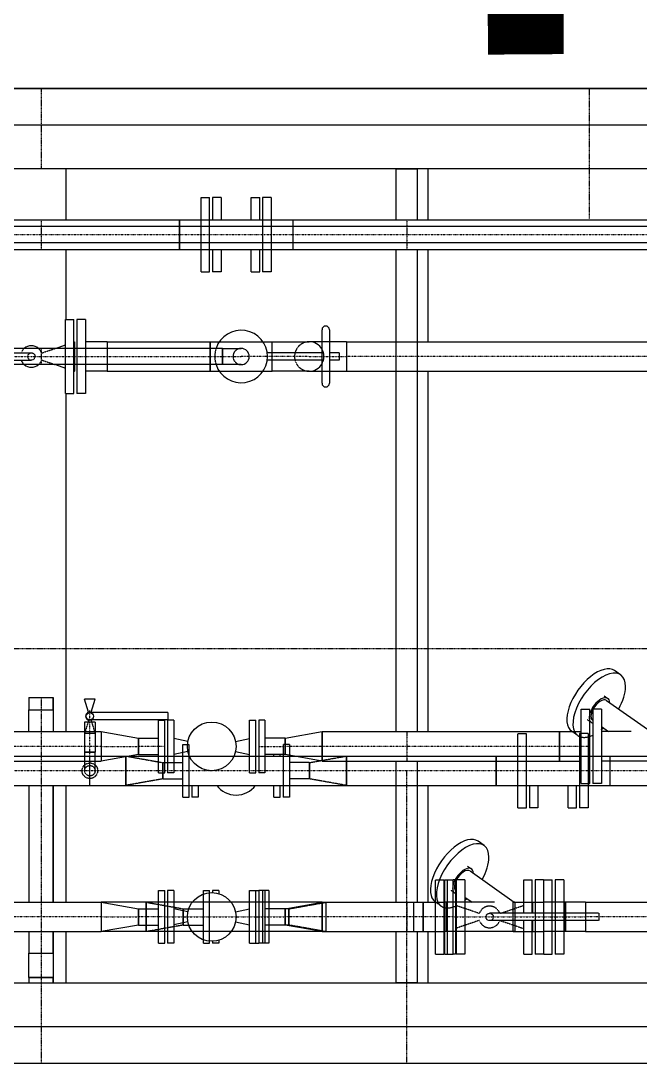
# Model space of a CAD drawing. Header units: millimetres. Extents: x -10011772 to -8149599, y 2847708 to 3434448.
# Drawn here: x -9496808 to -9494267, y 3207063 to 3211341 of the extents above; entities that cross this region are included whole.
import ezdxf

# ---------------------------------------------------------------- set-up
doc = ezdxf.new("R2010")
doc.units = ezdxf.units.MM
for name, pattern in [('DASHDOT2', [0.5, 0.25, -0.125, 0, -0.125]), ('DIVIDE2', [0.625, 0.25, -0.125, 0, -0.125, 0, -0.125]), ('HIDDEN2', [0.1875, 0.125, -0.0625])]:
    doc.linetypes.add(name, pattern=pattern)
doc.layers.add('总平面底图', color=9, linetype='Continuous')
doc.layers.add('电气-接地设计-接地线', color=3, linetype='接地线')
doc.styles.add('EESLTYPE', font='TXT.shx')
doc.linetypes.add('接地线', pattern='A,500,["/",EESLTYPE,S=200,R=0,X=0,Y=-100],-200,60,-200', length=960)

# ---------------------------------------------------------------- blocks, each defined once
blk = doc.blocks.new('总平面底图 爆炸危险区 LOCATION I')
at = {"layer": '总平面底图'}
blk.add_line((224314.9, 141807.7), (231014.9, 141807.7), dxfattribs=at)
at = {"layer": '总平面底图', "linetype": 'Continuous'}
for p, q in [((229114.9, 141807.7), (226219.2, 141807.7)), ((224394.6, 141732.8), (229035.2, 141732.8)), ((229114.9, 141642.6), (224776.5, 141642.6)), ((226416.4, 141537.9), (226416.4, 141642.6)), ((227093, 141537.9), (227093, 141642.6)), ((227093, 141642.6), (227136.7, 141642.6)), ((227136.7, 141537.9), (227136.7, 141642.6)), ((227158.6, 141537.9), (227158.6, 141642.6)), ((226692.9, 141537.9), (226692.9, 141583.9)), ((226692.9, 141583.9), (226710.4, 141583.9)), ((226710.4, 141537.9), (226710.4, 141583.9)), ((226716.4, 141583.9), (226716.4, 141537.9)), ((226733.9, 141583.9), (226716.4, 141583.9)), ((226733.9, 141583.9), (226733.9, 141537.9)), ((226795.8, 141537.9), (226795.8, 141583.9)), ((226795.8, 141583.9), (226813.4, 141583.9)), ((226813.4, 141537.9), (226813.4, 141583.9)), ((226819.3, 141583.9), (226819.3, 141537.9)), ((226836.9, 141583.9), (226819.3, 141583.9)), ((226836.9, 141583.9), (226836.9, 141537.9)), ((224376.9, 141537.9), (228251.4, 141537.9)), ((224376.9, 141477.5), (228251.4, 141477.5)), ((226416.4, 141333.9), (226416.4, 141477.5)), ((226692.9, 141431.5), (226692.9, 141477.5)), ((226710.4, 141431.5), (226710.4, 141477.5)), ((226716.4, 141477.5), (226716.4, 141431.5)), ((226733.9, 141477.5), (226733.9, 141431.5)), ((226795.8, 141431.5), (226795.8, 141477.5)), ((226813.4, 141431.5), (226813.4, 141477.5)), ((226819.3, 141477.5), (226819.3, 141431.5)), ((226836.9, 141477.5), (226836.9, 141431.5)), ((227093, 140487.9), (227093, 141477.5)), ((227136.7, 140487.9), (227136.7, 141477.5)), ((227158.6, 141287.9), (227158.6, 141477.5)), ((226692.9, 141431.5), (226710.4, 141431.5)), ((226733.9, 141431.5), (226716.4, 141431.5)), ((226795.8, 141431.5), (226813.4, 141431.5)), ((226836.9, 141431.5), (226819.3, 141431.5)), ((226414.7, 141274.4), (226414.7, 141333.9)), ((226414.7, 141333.9), (226432.3, 141333.9)), ((226432.3, 141274.4), (226432.3, 141333.9)), ((226438.2, 141333.9), (226438.2, 141274.4)), ((226455.8, 141333.9), (226438.2, 141333.9)), ((226455.8, 141333.9), (226455.8, 141274.4)), ((226941.1, 141202.7), (226941.1, 141312.7)), ((226956.1, 141312.7), (226956.1, 141202.7)), ((226432.3, 141287.3), (226433.8, 141287.9)), ((226433.8, 141274.4), (226433.8, 141287.9)), ((226500.2, 141287.9), (226455.8, 141287.9)), ((226500.2, 141287.9), (226500.2, 141274.4)), ((226500.2, 141287.9), (226711.7, 141287.9)), ((226500.2, 141287.9), (226500.2, 141274.4)), ((226711.7, 141274.4), (226711.7, 141287.9)), ((226711.7, 141287.9), (226730.4, 141287.9)), ((226711.7, 141287.9), (226711.7, 141274.4)), ((226819.9, 141287.9), (226838.7, 141287.9)), ((226838.7, 141265.2), (226838.7, 141287.9)), ((226838.7, 141265.2), (226838.7, 141287.9)), ((226838.7, 141287.9), (226914.9, 141287.9)), ((226941.1, 141287.9), (226914.9, 141287.9)), ((226991.1, 141287.9), (226956.1, 141287.9)), ((226991.1, 141287.9), (226991.1, 141257.7)), ((226991.1, 141287.9), (226991.1, 141227.5)), ((226991.1, 141287.9), (227093, 141287.9)), ((227136.7, 141287.9), (227863.3, 141287.9)), ((226737.1, 141274.4), (224603, 141274.4)), ((226394.1, 141274.4), (226414.7, 141281.4)), ((226737.1, 141274.4), (226737.1, 141241)), ((226737.1, 141274.4), (226775.2, 141274.4)), ((226737.1, 141241), (226737.1, 141274.4)), ((226941.1, 141265.2), (226828.6, 141265.2)), ((226976.2, 141265.2), (226956.1, 141265.2)), ((226976.2, 141265.2), (226976.2, 141250.2)), ((226941.1, 141250.2), (226828.6, 141250.2)), ((226838.7, 141227.5), (226838.7, 141250.2)), ((226838.7, 141227.5), (226838.7, 141250.2)), ((226976.2, 141250.2), (226956.1, 141250.2)), ((226991.1, 141257.7), (226991.1, 141227.5)), ((226737.1, 141241), (224603, 141241)), ((226394.1, 141241), (226414.7, 141234)), ((226414.7, 141181.5), (226414.7, 141241)), ((226432.3, 141181.5), (226432.3, 141241)), ((226432.3, 141228.1), (226433.8, 141227.5)), ((226433.8, 141227.5), (226433.8, 141241)), ((226438.2, 141241), (226438.2, 141181.5)), ((226455.8, 141241), (226455.8, 141181.5)), ((226500.2, 141227.5), (226455.8, 141227.5)), ((226500.2, 141241), (226500.2, 141227.5)), ((226500.2, 141241), (226500.2, 141227.5)), ((226500.2, 141227.5), (226711.7, 141227.5)), ((226711.7, 141227.5), (226711.7, 141241)), ((226711.7, 141241), (226711.7, 141227.5)), ((226711.7, 141227.5), (226730.4, 141227.5)), ((226775.2, 141241), (226737.1, 141241)), ((226819.9, 141227.5), (226838.7, 141227.5)), ((226914.9, 141227.5), (226838.7, 141227.5)), ((226914.9, 141227.5), (226941.1, 141227.5)), ((226956.1, 141227.5), (226991.1, 141227.5)), ((226991.1, 141227.5), (227093, 141227.5)), ((227136.7, 141227.5), (227863.3, 141227.5)), ((227158.6, 140487.9), (227158.6, 141227.5)), ((226414.7, 141181.5), (226432.3, 141181.5)), ((226416.4, 140487.9), (226416.4, 141181.5)), ((226455.8, 141181.5), (226438.2, 141181.5)), ((227553.6, 140604.4), (227541.2, 140613.2)), ((227519.8, 140561.7), (227527.6, 140556.2)), ((226339.9, 140557.7), (226339.9, 140532.7)), ((226339.9, 140557.7), (226339.9, 140532.7)), ((226339.9, 140557.7), (226389.9, 140557.7)), ((226339.9, 140557.7), (226389.9, 140557.7)), ((226389.9, 140532.7), (226389.9, 140557.7)), ((226389.9, 140557.7), (226389.9, 140532.7)), ((226464.9, 140554.3), (226454.2, 140554.3)), ((226462.3, 140527.8), (226454.2, 140554.3)), ((226475.5, 140554.3), (226464.9, 140554.3)), ((226467.4, 140527.8), (226475.5, 140554.3)), ((227524.7, 140552.1), (227615.6, 140487.9)), ((226339.9, 140487.9), (226339.9, 140532.7)), ((226339.9, 140487.9), (226339.9, 140532.7)), ((226339.9, 140532.7), (226389.9, 140532.7)), ((226339.9, 140532.7), (226389.9, 140532.7)), ((226389.9, 140532.7), (226389.9, 140487.9)), ((226389.9, 140532.7), (226389.9, 140487.9)), ((226624.9, 140527), (226464.9, 140527)), ((226624.9, 140527), (226624.9, 140519.5)), ((226624.9, 140519.5), (226624.9, 140512)), ((227472.9, 140381.5), (227472.9, 140533.9)), ((227472.9, 140533.9), (227490.5, 140533.9)), ((227490.5, 140381.5), (227490.5, 140533.9)), ((227496.4, 140533.9), (227496.4, 140381.5)), ((227514, 140533.9), (227496.4, 140533.9)), ((227514, 140533.9), (227514, 140381.5)), ((226475.5, 140507.7), (226454.2, 140507.7)), ((226454.2, 140507.7), (226454.2, 140487.9)), ((226462.3, 140511.2), (226461.3, 140507.7)), ((226624.9, 140512), (226464.9, 140512)), ((226467.4, 140511.2), (226468.5, 140507.7)), ((226475.5, 140507.7), (226475.5, 140487.9)), ((226605.7, 140457.7), (226605.7, 140511.7)), ((226605.7, 140511.7), (226618.4, 140511.7)), ((226618.4, 140457.7), (226618.4, 140511.7)), ((226624.4, 140511.7), (226624.4, 140457.7)), ((226637.2, 140511.7), (226624.4, 140511.7)), ((226637.2, 140511.7), (226637.2, 140457.7)), ((226792.6, 140457.7), (226792.6, 140511.7)), ((226792.6, 140511.7), (226805.4, 140511.7)), ((226805.4, 140457.7), (226805.4, 140511.7)), ((226811.3, 140511.7), (226811.3, 140457.7)), ((226824.1, 140511.7), (226811.3, 140511.7)), ((226824.1, 140511.7), (226824.1, 140457.7)), ((227490.5, 140509), (227493, 140507.2)), ((227495.8, 140511.3), (227496.4, 140510.9)), ((227514, 140498.5), (227529, 140487.9)), ((226261.6, 140487.9), (226488.4, 140487.9)), ((226488.4, 140487.9), (226488.4, 140427.5)), ((226488.4, 140487.9), (226488.4, 140457.7)), ((226488.4, 140487.9), (226564.6, 140474.4)), ((226564.6, 140457.7), (226564.6, 140474.4)), ((226564.6, 140474.4), (226605.7, 140474.4)), ((226564.6, 140474.4), (226564.6, 140457.7)), ((226666, 140468), (226637.2, 140474.1)), ((226763.8, 140468), (226792.6, 140474.1)), ((226865.2, 140474.4), (226824.1, 140474.4)), ((226865.2, 140474.4), (226941.4, 140487.9)), ((226865.2, 140457.7), (226865.2, 140474.4)), ((226865.2, 140474.4), (226865.2, 140457.7)), ((226941.4, 140487.9), (226941.4, 140427.5)), ((226941.4, 140487.9), (227428.5, 140487.9)), ((226941.4, 140457.7), (226941.4, 140487.9)), ((227428.5, 140487.9), (227428.5, 140427.5)), ((227428.5, 140427.5), (227428.5, 140487.9)), ((227428.5, 140487.9), (227472.9, 140487.9)), ((227454.4, 140487.9), (227453.2, 140488.7)), ((227575.2, 140487.9), (227514, 140487.9)), ((226488.4, 140457.7), (226488.4, 140427.5)), ((226564.6, 140441), (226564.6, 140457.7)), ((226564.6, 140457.7), (226564.6, 140441)), ((226605.7, 140403.7), (226605.7, 140457.7)), ((226618.4, 140403.7), (226618.4, 140457.7)), ((226624.4, 140457.7), (226624.4, 140403.7)), ((226637.2, 140457.7), (226637.2, 140403.7)), ((226792.6, 140403.7), (226792.6, 140457.7)), ((226805.4, 140403.7), (226805.4, 140457.7)), ((226811.3, 140457.7), (226811.3, 140403.7)), ((226824.1, 140457.7), (226824.1, 140403.7)), ((226865.2, 140441), (226865.2, 140457.7)), ((226865.2, 140457.7), (226865.2, 140441)), ((226941.4, 140427.5), (226941.4, 140457.7)), ((226564.6, 140441), (226488.4, 140427.5)), ((226546.8, 140437.9), (226605.7, 140437.9)), ((226564.6, 140441), (226605.7, 140441)), ((226618.4, 140437.9), (226624.4, 140437.9)), ((226666, 140447.4), (226637.2, 140441.3)), ((226637.2, 140437.9), (226669, 140437.9)), ((226655.7, 140437.9), (226655.7, 140445.2)), ((226668.4, 140437.9), (226668.4, 140439.2)), ((226760.8, 140437.9), (226792.6, 140437.9)), ((226763.8, 140447.4), (226792.6, 140441.3)), ((226805.4, 140437.9), (226811.3, 140437.9)), ((226865.2, 140441), (226824.1, 140441)), ((226824.1, 140437.9), (226882.9, 140437.9)), ((226842.6, 140437.9), (226842.6, 140441)), ((226855.4, 140437.9), (226855.4, 140441)), ((226861.3, 140441), (226861.3, 140437.9)), ((226941.4, 140427.5), (226865.2, 140441)), ((226874.1, 140439.4), (226874.1, 140437.9)), ((227490.5, 140437.9), (227496.4, 140437.9)), ((226261.6, 140427.5), (226488.4, 140427.5)), ((226941.4, 140427.5), (227428.5, 140427.5)), ((227093, 140137.9), (227093, 140427.5)), ((227136.7, 140137.9), (227136.7, 140427.5)), ((227428.5, 140427.5), (227472.9, 140427.5)), ((227616.4, 140427.5), (227514, 140427.5)), ((226605.7, 140403.7), (226618.4, 140403.7)), ((226637.2, 140403.7), (226624.4, 140403.7)), ((226792.6, 140403.7), (226805.4, 140403.7)), ((226824.1, 140403.7), (226811.3, 140403.7)), ((226176.4, 140377.5), (227093, 140377.5)), ((226339.9, 140377.5), (226339.9, 140137.9)), ((226339.9, 140377.5), (226339.9, 140137.9)), ((226389.9, 140137.9), (226389.9, 140377.5)), ((226389.9, 140377.5), (226389.9, 140137.9)), ((226416.4, 140137.9), (226416.4, 140377.5)), ((226655.7, 140353.7), (226655.7, 140377.5)), ((226668.4, 140353.7), (226668.4, 140377.5)), ((226674.4, 140377.5), (226674.4, 140353.7)), ((226687.2, 140377.5), (226687.2, 140353.7)), ((226842.6, 140353.7), (226842.6, 140377.5)), ((226855.4, 140353.7), (226855.4, 140377.5)), ((226861.3, 140377.5), (226861.3, 140353.7)), ((226874.1, 140377.5), (226874.1, 140353.7)), ((227136.7, 140377.5), (227863.3, 140377.5)), ((227158.6, 140137.9), (227158.6, 140377.5)), ((227342.9, 140331.5), (227342.9, 140377.5)), ((227360.4, 140331.5), (227360.4, 140377.5)), ((227366.4, 140377.5), (227366.4, 140331.5)), ((227383.9, 140377.5), (227383.9, 140331.5)), ((227445.8, 140331.5), (227445.8, 140377.5)), ((227463.4, 140331.5), (227463.4, 140377.5)), ((227469.3, 140377.5), (227469.3, 140331.5)), ((227472.9, 140381.5), (227490.5, 140381.5)), ((227486.9, 140377.5), (227486.9, 140331.5)), ((227514, 140381.5), (227496.4, 140381.5)), ((226655.7, 140353.7), (226668.4, 140353.7)), ((226687.2, 140353.7), (226674.4, 140353.7)), ((226842.6, 140353.7), (226855.4, 140353.7)), ((226874.1, 140353.7), (226861.3, 140353.7)), ((227342.9, 140331.5), (227360.4, 140331.5)), ((227383.9, 140331.5), (227366.4, 140331.5)), ((227445.8, 140331.5), (227463.4, 140331.5)), ((227486.9, 140331.5), (227469.3, 140331.5)), ((227273.5, 140254.4), (227261.2, 140263.2)), ((227239.8, 140211.7), (227247.5, 140206.2)), ((227244.7, 140202.1), (227335.5, 140137.9)), ((227192.9, 140031.5), (227192.9, 140183.9)), ((227192.9, 140183.9), (227210.4, 140183.9)), ((227210.4, 140031.5), (227210.4, 140183.9)), ((227216.4, 140183.9), (227216.4, 140031.5)), ((227233.9, 140183.9), (227216.4, 140183.9)), ((227233.9, 140183.9), (227233.9, 140031.5)), ((227354.7, 140137.9), (227354.7, 140183.9)), ((227354.7, 140183.9), (227372.2, 140183.9)), ((227372.2, 140137.9), (227372.2, 140183.9)), ((227378.2, 140183.9), (227378.2, 140137.9)), ((227395.7, 140183.9), (227378.2, 140183.9)), ((227395.7, 140183.9), (227395.7, 140137.9)), ((227395.8, 140031.5), (227395.8, 140183.9)), ((227395.8, 140183.9), (227413.4, 140183.9)), ((227413.4, 140031.5), (227413.4, 140183.9)), ((227419.3, 140183.9), (227419.3, 140161.6)), ((227436.9, 140183.9), (227419.3, 140183.9)), ((227436.9, 140183.9), (227436.9, 140161.6)), ((226605.7, 140107.7), (226605.7, 140161.7)), ((226605.7, 140161.7), (226618.4, 140161.7)), ((226618.4, 140107.7), (226618.4, 140161.7)), ((226624.4, 140161.7), (226624.4, 140107.7)), ((226637.2, 140161.7), (226624.4, 140161.7)), ((226637.2, 140161.7), (226637.2, 140107.7)), ((226697.7, 140154.6), (226697.7, 140161.7)), ((226697.7, 140161.7), (226710.4, 140161.7)), ((226710.4, 140157.5), (226710.4, 140161.7)), ((226716.4, 140161.7), (226716.4, 140157.7)), ((226729.2, 140161.7), (226716.4, 140161.7)), ((226729.2, 140161.7), (226729.2, 140155.6)), ((226792.6, 140107.7), (226792.6, 140161.7)), ((226792.6, 140161.7), (226805.4, 140161.7)), ((226805.4, 140107.7), (226805.4, 140161.7)), ((226805.4, 140161.7), (226811.3, 140161.7)), ((226811.3, 140161.7), (226811.3, 140107.7)), ((226824.1, 140161.7), (226811.3, 140161.7)), ((226824.1, 140161.7), (226824.1, 140107.7)), ((226832.1, 140161.7), (226824.1, 140161.7)), ((226832.1, 140161.7), (226832.1, 140137.9)), ((227210.4, 140159), (227212.9, 140157.2)), ((227215.8, 140161.3), (227216.4, 140160.9)), ((227419.3, 140161.6), (227419.3, 140031.5)), ((227436.9, 140161.6), (227436.9, 140031.5)), ((226261.6, 140137.9), (226488.4, 140137.9)), ((226488.4, 140137.9), (226488.4, 140107.7)), ((226488.4, 140137.9), (226564.6, 140124.4)), ((226488.4, 140137.9), (226488.4, 140077.5)), ((226605.7, 140137.9), (226488.4, 140137.9)), ((226624.4, 140137.9), (226618.4, 140137.9)), ((226675, 140137.9), (226637.2, 140137.9)), ((226792.6, 140137.9), (226754.8, 140137.9)), ((226811.3, 140137.9), (226805.4, 140137.9)), ((226941.4, 140137.9), (226824.1, 140137.9)), ((226865.2, 140124.4), (226941.4, 140137.9)), ((226941.4, 140137.9), (226941.4, 140107.7)), ((226941.4, 140137.9), (227148.5, 140137.9)), ((226941.4, 140107.7), (226941.4, 140137.9)), ((227148.5, 140077.5), (227148.5, 140137.9)), ((227148.5, 140137.9), (227192.9, 140137.9)), ((227148.5, 140137.9), (227148.5, 140107.7)), ((227174.4, 140137.9), (227173.2, 140138.7)), ((227174, 140137.9), (227174, 140138.2)), ((227233.9, 140148.5), (227248.9, 140137.9)), ((227295.1, 140137.9), (227233.9, 140137.9)), ((227336.4, 140137.9), (227332, 140137.9)), ((227333.4, 140077.5), (227333.4, 140137.9)), ((227333.4, 140137.9), (227395.8, 140137.9)), ((227336.4, 140137.9), (227336.4, 140077.5)), ((227419.3, 140137.9), (227413.4, 140137.9)), ((227481.3, 140137.9), (227436.9, 140137.9)), ((227481.3, 140137.9), (227481.3, 140077.5)), ((227481.3, 140137.9), (228009.6, 140137.9)), ((227481.3, 140137.9), (227481.3, 140129)), ((226564.6, 140124.4), (226564.6, 140107.7)), ((226564.6, 140107.7), (226564.6, 140124.4)), ((226564.6, 140124.4), (226605.7, 140124.4)), ((226666, 140118), (226637.2, 140124.1)), ((226763.8, 140118), (226792.6, 140124.1)), ((226865.2, 140124.4), (226824.1, 140124.4)), ((226865.2, 140124.4), (226865.2, 140107.7)), ((226865.2, 140107.7), (226865.2, 140124.4)), ((227481.3, 140129), (227481.3, 140077.5)), ((226488.4, 140107.7), (226488.4, 140077.5)), ((226564.6, 140091), (226488.4, 140077.5)), ((226564.6, 140107.7), (226564.6, 140091)), ((226564.6, 140091), (226564.6, 140107.7)), ((226564.6, 140091), (226605.7, 140091)), ((226605.7, 140053.7), (226605.7, 140107.7)), ((226618.4, 140053.7), (226618.4, 140107.7)), ((226624.4, 140107.7), (226624.4, 140053.7)), ((226637.2, 140107.7), (226637.2, 140053.7)), ((226666, 140097.4), (226637.2, 140091.3)), ((226763.8, 140097.4), (226792.6, 140091.3)), ((226792.6, 140053.7), (226792.6, 140107.7)), ((226805.4, 140053.7), (226805.4, 140107.7)), ((226811.3, 140107.7), (226811.3, 140053.7)), ((226824.1, 140107.7), (226824.1, 140053.7)), ((226865.2, 140091), (226824.1, 140091)), ((226865.2, 140107.7), (226865.2, 140091)), ((226865.2, 140091), (226865.2, 140107.7)), ((226941.4, 140077.5), (226865.2, 140091)), ((226941.4, 140107.7), (226941.4, 140077.5)), ((226941.4, 140077.5), (226941.4, 140107.7)), ((227148.5, 140107.7), (227148.5, 140077.5)), ((226261.6, 140077.5), (226488.4, 140077.5)), ((226339.9, 140077.5), (226339.9, 140033.5)), ((226339.9, 140077.5), (226339.9, 140033.5)), ((226389.9, 140033.5), (226389.9, 140077.5)), ((226389.9, 140077.5), (226389.9, 140033.5)), ((226416.4, 139972.8), (226416.4, 140077.5)), ((226605.7, 140077.5), (226488.4, 140077.5)), ((226624.4, 140077.5), (226618.4, 140077.5)), ((226675, 140077.5), (226637.2, 140077.5)), ((226792.6, 140077.5), (226754.8, 140077.5)), ((226811.3, 140077.5), (226805.4, 140077.5)), ((226941.4, 140077.5), (226824.1, 140077.5)), ((226832.1, 140077.5), (226832.1, 140053.7)), ((226941.4, 140077.5), (227148.5, 140077.5)), ((227093, 139972.8), (227093, 140077.5)), ((227136.7, 139972.8), (227136.7, 140077.5)), ((227148.5, 140077.5), (227192.9, 140077.5)), ((227158.6, 139972.8), (227158.6, 140077.5)), ((227174, 140031.5), (227174, 140077.5)), ((227191.5, 140031.5), (227191.5, 140077.5)), ((227216.4, 140077.5), (227210.4, 140077.5)), ((227215, 140077.5), (227215, 140031.5)), ((227336.4, 140077.5), (227233.9, 140077.5)), ((227333.4, 140077.5), (227395.8, 140077.5)), ((227354.7, 140031.5), (227354.7, 140077.5)), ((227372.2, 140031.5), (227372.2, 140077.5)), ((227378.2, 140077.5), (227378.2, 140031.5)), ((227395.7, 140077.5), (227395.7, 140031.5)), ((227419.3, 140077.5), (227413.4, 140077.5)), ((227481.3, 140077.5), (227436.9, 140077.5)), ((227481.3, 140077.5), (228009.6, 140077.5)), ((226605.7, 140053.7), (226618.4, 140053.7)), ((226637.2, 140053.7), (226624.4, 140053.7)), ((226697.7, 140053.7), (226697.7, 140060.8)), ((226697.7, 140053.7), (226710.4, 140053.7)), ((226710.4, 140053.7), (226710.4, 140057.9)), ((226716.4, 140057.7), (226716.4, 140053.7)), ((226729.2, 140053.7), (226716.4, 140053.7)), ((226729.2, 140059.8), (226729.2, 140053.7)), ((226792.6, 140053.7), (226805.4, 140053.7)), ((226805.4, 140053.7), (226811.3, 140053.7)), ((226824.1, 140053.7), (226811.3, 140053.7)), ((226832.1, 140053.7), (226824.1, 140053.7)), ((226339.9, 140033.5), (226389.9, 140033.5)), ((226339.9, 140033.5), (226389.9, 140033.5)), ((226339.9, 139983.5), (226339.9, 140033.5)), ((226339.9, 139983.5), (226339.9, 140033.5)), ((226389.9, 140033.5), (226389.9, 139983.5)), ((226389.9, 140033.5), (226389.9, 139983.5)), ((227174, 140031.5), (227191.5, 140031.5)), ((227192.9, 140031.5), (227210.4, 140031.5)), ((227215, 140031.5), (227210.4, 140031.5)), ((227233.9, 140031.5), (227216.4, 140031.5)), ((227354.7, 140031.5), (227372.2, 140031.5)), ((227395.7, 140031.5), (227378.2, 140031.5)), ((227395.8, 140031.5), (227413.4, 140031.5)), ((227436.9, 140031.5), (227419.3, 140031.5)), ((226389.9, 139983.5), (226339.9, 139983.5)), ((226339.9, 139983.5), (226389.9, 139983.5)), ((226339.9, 139983.5), (226339.9, 139972.8)), ((226339.9, 139983.5), (226339.9, 139972.8)), ((226389.9, 139972.8), (226389.9, 139983.5)), ((226389.9, 139983.5), (226389.9, 139972.8)), ((226149.9, 139972.8), (227889.9, 139972.8)), ((227136.7, 139972.8), (227093, 139972.8)), ((229035.2, 139882.3), (225474, 139882.3)), ((226300, 139807.7), (229114.9, 139807.7))]:
    blk.add_line(p, q, dxfattribs=at)
at = {"layer": '总平面底图', "linetype": 'DASHDOT2'}
for p, q in [((226364.9, 141807.7), (226364.9, 141642.6)), ((227489.9, 141642.6), (227489.9, 141807.7)), ((227489.9, 141541), (227489.9, 141642.6)), ((226364.9, 141537.9), (226364.9, 141477.5)), ((227114.9, 141537.9), (227114.9, 141477.5)), ((226364.9, 141274.4), (226364.9, 141241)), ((228282.4, 140657.7), (226304.9, 140657.7)), ((226364.9, 140557.7), (226364.9, 139807.7)), ((227114.9, 140487.9), (227114.9, 140427.5)), ((227114.3, 140408.7), (227114.3, 139807.7)), ((227114.9, 140137.9), (227114.9, 140077.5))]:
    blk.add_line(p, q, dxfattribs=at)
at = {"layer": '总平面底图', "linetype": 'HIDDEN2'}
for p, q in [((228364.1, 141524.4), (224953, 141524.4)), ((226648.5, 141537.9), (226648.5, 141477.5)), ((226648.5, 141507.7), (226648.5, 141537.9)), ((226692.9, 141507.7), (226692.9, 141537.9)), ((226710.4, 141507.7), (226710.4, 141537.9)), ((226819.3, 141537.9), (226819.3, 141507.7)), ((226836.9, 141537.9), (226836.9, 141507.7)), ((226881.3, 141537.9), (226881.3, 141507.7)), ((226881.3, 141537.9), (226881.3, 141477.5)), ((226648.5, 141477.5), (226648.5, 141507.7)), ((226692.9, 141477.5), (226692.9, 141507.7)), ((226710.4, 141477.5), (226710.4, 141507.7)), ((226819.3, 141507.7), (226819.3, 141477.5)), ((226836.9, 141507.7), (226836.9, 141477.5)), ((226881.3, 141507.7), (226881.3, 141477.5)), ((228364.1, 141491), (224953, 141491)), ((226730.4, 141287.9), (226819.9, 141287.9)), ((226956.1, 141287.9), (226941.1, 141287.9)), ((227093, 141287.9), (227136.7, 141287.9)), ((226121, 141265.2), (226344.9, 141265.2)), ((226365.9, 141264.8), (226394.1, 141274.4)), ((226414.7, 141257.7), (226414.7, 141274.4)), ((226432.3, 141257.7), (226432.3, 141274.4)), ((226433.8, 141241), (226433.8, 141274.4)), ((226438.2, 141274.4), (226438.2, 141257.7)), ((226455.8, 141274.4), (226455.8, 141257.7)), ((226500.2, 141274.4), (226500.2, 141241)), ((226500.2, 141274.4), (226500.2, 141257.7)), ((226711.7, 141257.7), (226711.7, 141274.4)), ((226711.7, 141274.4), (226711.7, 141241)), ((226838.7, 141257.7), (226838.7, 141265.2)), ((226838.7, 141250.2), (226838.7, 141265.2)), ((226121, 141250.2), (226344.9, 141250.2)), ((226365.9, 141250.6), (226394.1, 141241)), ((226414.7, 141241), (226414.7, 141257.7)), ((226432.3, 141241), (226432.3, 141257.7)), ((226438.2, 141257.7), (226438.2, 141241)), ((226455.8, 141257.7), (226455.8, 141241)), ((226500.2, 141257.7), (226500.2, 141241)), ((226711.7, 141241), (226711.7, 141257.7)), ((226838.7, 141250.2), (226838.7, 141257.7)), ((226730.4, 141227.5), (226819.9, 141227.5)), ((226941.1, 141227.5), (226956.1, 141227.5)), ((227093, 141227.5), (227136.7, 141227.5)), ((226461.3, 140507.7), (226454.2, 140484.7)), ((226468.5, 140507.7), (226475.5, 140484.7)), ((227485.2, 140512.7), (227490.5, 140509)), ((226454.2, 140487.9), (226454.2, 140445.8)), ((226454.2, 140484.7), (226475.5, 140484.7)), ((226475.5, 140487.9), (226475.5, 140445.8)), ((227342.9, 140407.7), (227342.9, 140483.9)), ((227342.9, 140483.9), (227360.4, 140483.9)), ((227360.4, 140407.7), (227360.4, 140483.9)), ((227465.6, 140480), (227454.4, 140487.9)), ((227469.3, 140483.9), (227469.3, 140407.7)), ((227486.9, 140483.9), (227469.3, 140483.9)), ((227486.9, 140483.9), (227486.9, 140407.7)), ((226655.7, 140445.2), (226655.7, 140461.7)), ((226655.7, 140461.7), (226668.4, 140461.7)), ((226668.4, 140439.2), (226668.4, 140461.7)), ((226861.3, 140461.7), (226861.3, 140441)), ((226874.1, 140461.7), (226861.3, 140461.7)), ((226874.1, 140461.7), (226874.1, 140439.4)), ((225848.2, 140437.9), (226546.8, 140437.9)), ((226454.2, 140445.8), (226464.9, 140445.8)), ((226454.2, 140445.8), (226454.2, 140407.7)), ((226475.5, 140445.8), (226454.2, 140445.8)), ((226464.9, 140445.8), (226475.5, 140445.8)), ((226464.9, 140377.5), (226464.9, 140437.9)), ((226464.9, 140377.5), (226464.9, 140437.9)), ((226475.5, 140407.7), (226475.5, 140445.8)), ((226538.4, 140377.5), (226538.4, 140437.9)), ((226538.4, 140437.9), (226538.4, 140407.7)), ((226538.4, 140437.9), (226614.6, 140424.4)), ((226605.7, 140437.9), (226618.4, 140437.9)), ((226624.4, 140437.9), (226637.2, 140437.9)), ((226655.7, 140407.7), (226655.7, 140437.9)), ((226668.4, 140407.7), (226668.4, 140437.9)), ((226669, 140437.9), (226760.8, 140437.9)), ((226792.6, 140437.9), (226805.4, 140437.9)), ((226811.3, 140437.9), (226824.1, 140437.9)), ((226861.3, 140437.9), (226861.3, 140407.7)), ((226874.1, 140437.9), (226874.1, 140407.7)), ((226882.9, 140437.9), (227490.5, 140437.9)), ((226915.2, 140424.4), (226991.4, 140437.9)), ((226991.4, 140437.9), (226991.4, 140377.5)), ((226991.4, 140407.7), (226991.4, 140437.9)), ((227298.5, 140437.9), (227298.5, 140377.5)), ((227298.5, 140407.7), (227298.5, 140437.9)), ((227496.4, 140437.9), (227693.4, 140437.9)), ((227531.3, 140437.9), (227531.3, 140377.5)), ((227531.3, 140437.9), (227531.3, 140407.7)), ((226614.6, 140424.4), (226614.6, 140407.7)), ((226614.6, 140407.7), (226614.6, 140424.4)), ((226614.6, 140424.4), (226655.7, 140424.4)), ((226915.2, 140424.4), (226874.1, 140424.4)), ((226915.2, 140424.4), (226915.2, 140407.7)), ((226915.2, 140407.7), (226915.2, 140424.4)), ((226538.4, 140407.7), (226538.4, 140377.5)), ((226614.6, 140391), (226538.4, 140377.5)), ((226614.6, 140407.7), (226614.6, 140391)), ((226614.6, 140391), (226614.6, 140407.7)), ((226614.6, 140391), (226655.7, 140391)), ((226655.7, 140377.5), (226655.7, 140407.7)), ((226668.4, 140377.5), (226668.4, 140407.7)), ((226861.3, 140407.7), (226861.3, 140377.5)), ((226874.1, 140407.7), (226874.1, 140377.5)), ((226915.2, 140391), (226874.1, 140391)), ((226915.2, 140407.7), (226915.2, 140391)), ((226915.2, 140391), (226915.2, 140407.7)), ((226991.4, 140377.5), (226915.2, 140391)), ((226991.4, 140377.5), (226991.4, 140407.7)), ((227298.5, 140377.5), (227298.5, 140407.7)), ((227342.9, 140377.5), (227342.9, 140407.7)), ((227360.4, 140377.5), (227360.4, 140407.7)), ((227469.3, 140407.7), (227469.3, 140377.5)), ((227486.9, 140407.7), (227486.9, 140377.5)), ((227531.3, 140407.7), (227531.3, 140377.5)), ((227093, 140377.5), (227136.7, 140377.5)), ((227174, 140138.2), (227174, 140183.9)), ((227174, 140183.9), (227191.5, 140183.9)), ((227191.5, 140107.7), (227191.5, 140183.9)), ((227197.5, 140183.9), (227197.5, 140107.7)), ((227215, 140183.9), (227210.4, 140183.9)), ((227215, 140183.9), (227215, 140107.7)), ((226697.7, 140107.7), (226697.7, 140154.6)), ((226710.4, 140107.7), (226710.4, 140157.5)), ((226819.3, 140161.7), (226819.3, 140107.7)), ((227205.2, 140162.7), (227210.4, 140159)), ((226580.4, 140137.9), (226580.4, 140107.7)), ((226580.4, 140137.9), (226656.6, 140124.4)), ((226580.4, 140077.5), (226580.4, 140137.9)), ((226618.4, 140137.9), (226605.7, 140137.9)), ((226637.2, 140137.9), (226624.4, 140137.9)), ((226754.8, 140137.9), (226675, 140137.9)), ((226805.4, 140137.9), (226792.6, 140137.9)), ((226824.1, 140137.9), (226811.3, 140137.9)), ((226832.1, 140137.9), (226832.1, 140107.7)), ((226873.2, 140124.4), (226949.4, 140137.9)), ((226949.4, 140077.5), (226949.4, 140137.9)), ((226949.4, 140107.7), (226949.4, 140137.9)), ((227129.5, 140107.7), (227129.5, 140137.9)), ((227129.5, 140077.5), (227129.5, 140137.9)), ((227174, 140107.7), (227174, 140137.9)), ((227185.6, 140130), (227174.4, 140137.9)), ((227233.9, 140137.9), (227192.9, 140137.9)), ((227195.9, 140137.9), (227195.9, 140077.5)), ((227197.5, 140137.3), (227195.9, 140137.9)), ((227263.8, 140114.8), (227215, 140131.4)), ((227306.9, 140115.2), (227354.7, 140131.4)), ((227354.7, 140115.2), (227354.7, 140137.9)), ((227372.2, 140115.2), (227372.2, 140137.9)), ((227372.2, 140137.3), (227373.7, 140137.9)), ((227373.7, 140115.2), (227373.7, 140137.9)), ((227378.2, 140137.9), (227378.2, 140107.7)), ((227395.7, 140137.9), (227395.7, 140107.7)), ((227413.4, 140137.9), (227395.8, 140137.9)), ((227436.9, 140137.9), (227419.3, 140137.9)), ((227440.2, 140107.7), (227440.2, 140137.9)), ((227440.2, 140137.9), (227440.2, 140107.7)), ((226656.6, 140107.7), (226656.6, 140124.4)), ((226656.6, 140124.4), (226697.7, 140124.4)), ((226656.6, 140124.4), (226656.6, 140107.7)), ((226873.2, 140124.4), (226865.2, 140124.4)), ((226873.2, 140124.4), (226873.2, 140107.7)), ((226873.2, 140107.7), (226873.2, 140124.4)), ((227508.7, 140115.2), (227284.8, 140115.2)), ((227508.7, 140115.2), (227508.7, 140107.7)), ((226580.4, 140107.7), (226580.4, 140077.5)), ((226656.6, 140091), (226580.4, 140077.5)), ((226656.6, 140091), (226656.6, 140107.7)), ((226656.6, 140107.7), (226656.6, 140091)), ((226656.6, 140091), (226697.7, 140091)), ((226697.7, 140060.8), (226697.7, 140107.7)), ((226710.4, 140057.9), (226710.4, 140107.7)), ((226819.3, 140107.7), (226819.3, 140053.7)), ((226832.1, 140107.7), (226832.1, 140077.5)), ((226873.2, 140091), (226865.2, 140091)), ((226873.2, 140107.7), (226873.2, 140091)), ((226873.2, 140091), (226873.2, 140107.7)), ((226949.4, 140077.5), (226873.2, 140091)), ((226949.4, 140077.5), (226949.4, 140107.7)), ((227129.5, 140077.5), (227129.5, 140107.7)), ((227174, 140077.5), (227174, 140107.7)), ((227191.5, 140077.5), (227191.5, 140107.7)), ((227197.5, 140107.7), (227197.5, 140031.5)), ((227215, 140107.7), (227215, 140077.5)), ((227263.8, 140100.6), (227215, 140084)), ((227508.7, 140100.2), (227284.8, 140100.2)), ((227306.9, 140100.2), (227354.7, 140084)), ((227354.7, 140077.5), (227354.7, 140100.2)), ((227372.2, 140077.5), (227372.2, 140100.2)), ((227373.7, 140077.5), (227373.7, 140100.2)), ((227378.2, 140107.7), (227378.2, 140077.5)), ((227395.7, 140107.7), (227395.7, 140077.5)), ((227440.2, 140077.5), (227440.2, 140107.7)), ((227440.2, 140107.7), (227440.2, 140077.5)), ((227508.7, 140107.7), (227508.7, 140100.2)), ((226618.4, 140077.5), (226605.7, 140077.5)), ((226637.2, 140077.5), (226624.4, 140077.5)), ((226754.8, 140077.5), (226675, 140077.5)), ((226805.4, 140077.5), (226792.6, 140077.5)), ((226824.1, 140077.5), (226811.3, 140077.5)), ((227210.4, 140077.5), (227192.9, 140077.5)), ((227197.5, 140078.1), (227195.9, 140077.5)), ((227233.9, 140077.5), (227216.4, 140077.5)), ((227372.2, 140078.1), (227373.7, 140077.5)), ((227413.4, 140077.5), (227395.8, 140077.5)), ((227436.9, 140077.5), (227419.3, 140077.5))]:
    blk.add_line(p, q, dxfattribs=at)
at = {"layer": '总平面底图', "linetype": 'DIVIDE2'}
for p, q in [((228251.4, 141507.7), (224376.9, 141507.7)), ((224603, 141257.7), (226737.1, 141257.7)), ((226737.1, 141257.7), (226737.1, 141257.7)), ((226737.1, 141257.7), (226737.1, 141257.7)), ((226737.1, 141257.7), (226775.2, 141257.7)), ((226838.7, 141257.7), (226775.2, 141257.7)), ((226838.7, 141257.7), (226838.7, 141257.7)), ((226838.7, 141257.7), (226838.7, 141257.7)), ((226838.7, 141257.7), (226838.7, 141257.7)), ((226914.9, 141257.7), (226838.7, 141257.7)), ((226914.9, 141257.7), (226976.2, 141257.7)), ((226976.2, 141257.7), (226991.1, 141257.7)), ((226991.1, 141257.7), (226991.1, 141257.7)), ((226991.1, 141257.7), (226991.1, 141257.7)), ((227093, 141257.7), (226991.1, 141257.7)), ((227136.7, 141257.7), (227093, 141257.7)), ((227863.3, 141257.7), (227136.7, 141257.7)), ((226464.9, 140507.7), (226464.9, 140531.3)), ((226464.9, 140445.8), (226464.9, 140507.7)), ((226488.4, 140457.7), (226294.9, 140457.7)), ((226488.4, 140457.7), (226564.6, 140457.7)), ((226618.4, 140457.7), (226564.6, 140457.7)), ((226811.3, 140457.7), (226865.2, 140457.7)), ((226941.4, 140457.7), (226865.2, 140457.7)), ((227428.5, 140457.7), (226941.4, 140457.7)), ((227490.5, 140457.7), (227428.5, 140457.7)), ((226464.9, 140445.8), (226464.9, 140445.8)), ((226464.9, 140445.8), (226464.9, 140445.8)), ((226464.9, 140407.7), (226464.9, 140445.8)), ((226605.7, 140407.7), (226176.4, 140407.7)), ((226618.4, 140407.7), (226605.7, 140407.7)), ((226624.4, 140407.7), (226618.4, 140407.7)), ((226637.2, 140407.7), (226624.4, 140407.7)), ((226792.6, 140407.7), (226637.2, 140407.7)), ((226805.4, 140407.7), (226792.6, 140407.7)), ((226811.3, 140407.7), (226805.4, 140407.7)), ((226824.1, 140407.7), (226811.3, 140407.7)), ((227093, 140407.7), (226824.1, 140407.7)), ((227136.7, 140407.7), (227093, 140407.7)), ((227472.9, 140407.7), (227136.7, 140407.7)), ((227490.5, 140407.7), (227472.9, 140407.7)), ((227496.4, 140407.7), (227490.5, 140407.7)), ((227514, 140407.7), (227496.4, 140407.7)), ((227675.9, 140407.7), (227514, 140407.7)), ((226488.4, 140107.7), (226294.9, 140107.7)), ((226488.4, 140107.7), (226564.6, 140107.7)), ((226618.4, 140107.7), (226564.6, 140107.7)), ((226618.4, 140107.7), (226624.4, 140107.7)), ((226624.4, 140107.7), (226805.4, 140107.7)), ((226805.4, 140107.7), (226811.3, 140107.7)), ((226811.3, 140107.7), (226865.2, 140107.7)), ((226941.4, 140107.7), (226865.2, 140107.7)), ((227148.5, 140107.7), (226941.4, 140107.7)), ((227210.4, 140107.7), (227148.5, 140107.7)), ((227210.4, 140107.7), (227216.4, 140107.7)), ((227216.4, 140107.7), (227413.4, 140107.7)), ((227413.4, 140107.7), (227419.3, 140107.7)), ((227419.3, 140107.7), (227481.3, 140107.7)), ((227941, 140107.7), (227481.3, 140107.7))]:
    blk.add_line(p, q, dxfattribs=at)
at = {"layer": '总平面底图', "linetype": 'HIDDEN2'}
for centre, radius in [((226344.9, 141257.7), 7.5), ((226464.9, 140407.7), 16), ((226464.9, 140407.7), 10.7), ((227284.8, 140107.7), 7.5)]:
    blk.add_circle(centre, radius, dxfattribs=at)
at = {"layer": '总平面底图', "linetype": 'Continuous'}
for centre, radius in [((226464.9, 140519.5), 7.5), ((226714.9, 140457.7), 50), ((226714.9, 140107.7), 50)]:
    blk.add_circle(centre, radius, dxfattribs=at)
for centre, radius, start, end in [((226775.2, 141257.7), 54, 0, 161.9762), ((226948.6, 141312.7), 7.5, 0, 180), ((226914.9, 141257.7), 30.2, 29.7004, 90), ((226914.9, 141257.7), 30.2, 29.7004, 90), ((226344.9, 141257.7), 22.2, 48.7143, 131.2857), ((226775.2, 141257.7), 16.7, 0, 90), ((226775.2, 141257.7), 16.7, 270, 90), ((226775.2, 141257.7), 54, 198.0238, 0), ((226775.2, 141257.7), 16.7, 270, 0), ((226344.9, 141257.7), 22.2, 228.7143, 311.2857), ((226914.9, 141257.7), 30.2, 270, 330.2996), ((226914.9, 141257.7), 30.2, 270, 330.2996), ((226948.6, 141202.7), 7.5, 180, 0), ((226464.9, 140519.5), 8.7, 107.0439, 252.9561), ((226464.9, 140519.5), 8.7, 59.5553, 72.9561), ((226464.9, 140519.5), 8.7, 287.0439, 300.4447), ((226764.9, 140407.7), 50, 217.103, 322.897)]:
    blk.add_arc(centre, radius, start, end, dxfattribs=at)
at = {"layer": '总平面底图', "linetype": 'HIDDEN2'}
for centre, radius, start, end in [((226914.9, 141257.7), 30.2, 90, 270), ((226344.9, 141257.7), 22.2, 131.2857, 160.2779), ((226344.9, 141257.7), 22.2, 18.7413, 48.7143), ((226775.2, 141257.7), 54, 161.9762, 198.0238), ((226775.2, 141257.7), 16.7, 90, 270), ((226914.9, 141257.7), 30.2, 0, 29.7004), ((226914.9, 141257.7), 30.2, 330.2996, 29.7004), ((226344.9, 141257.7), 22.2, 199.7221, 228.7143), ((226344.9, 141257.7), 22.2, 311.2857, 341.2587), ((226914.9, 141257.7), 30.2, 330.2996, 0), ((227284.8, 140107.7), 22.2, 19.7221, 161.2587), ((227284.8, 140107.7), 22.2, 198.7413, 340.2779)]:
    blk.add_arc(centre, radius, start, end, dxfattribs=at)
at = {"layer": '总平面底图', "linetype": 'Continuous'}
for centre, major_axis, start_param, end_param in [((227497.2, 140550.9), (44, 62.2), 0, 3.141593), ((227509.6, 140542.2), (44, 62.2), 5.667706, 9.160672), ((227510.3, 140531.7), (17.3, 24.5), 5.6975, 8.441986), ((227509.6, 140542.2), (44, 62.2), 4.935159, 5.667706), ((227510.3, 140531.7), (14.4, 20.4), 0, 1.808844), ((227510.3, 140531.7), (-14.4, -20.4), 4.994801, 6.283185), ((227510.3, 140531.7), (-17.3, -24.5), 6.035018, 6.528706), ((227509.6, 140542.2), (44, 62.2), 4.1783, 4.262089), ((227509.6, 140542.2), (-44, -62.2), 0.592573, 0.708861), ((227217.2, 140200.9), (44, 62.2), 0, 3.141593), ((227229.5, 140192.2), (44, 62.2), 5.667706, 9.160672), ((227229.5, 140192.2), (44, 62.2), 4.935159, 5.667706), ((227230.2, 140181.7), (17.3, 24.5), 5.6975, 8.441986), ((227230.2, 140181.7), (14.4, 20.4), 0, 1.808844), ((227230.2, 140181.7), (-14.4, -20.4), 4.994801, 6.283185), ((227230.2, 140181.7), (-17.3, -24.5), 6.035018, 6.528706), ((227229.5, 140192.2), (44, 62.2), 4.1783, 4.262089), ((227229.5, 140192.2), (-44, -62.2), 0.592573, 0.708861)]:
    blk.add_ellipse(centre, major_axis=major_axis, ratio=0.5, start_param=start_param, end_param=end_param, dxfattribs=at)
at = {"layer": '总平面底图', "linetype": 'HIDDEN2'}
for centre, major_axis, start_param, end_param in [((227510.3, 140531.7), (-17.3, -24.5), 5.300394, 6.035018), ((227509.6, 140542.2), (-44, -62.2), 6.01908, 6.875758), ((227230.2, 140181.7), (-17.3, -24.5), 5.300393, 6.035018), ((227229.5, 140192.2), (-44, -62.2), 6.01908, 6.875758)]:
    blk.add_ellipse(centre, major_axis=major_axis, ratio=0.5, start_param=start_param, end_param=end_param, dxfattribs=at)

msp = doc.modelspace()

# ---------------------------------------------------------------- linework, layer by layer
at = {"layer": '电气-接地设计-接地线', "color": 1, "linetype": '接地线', "ltscale": 0.005, "const_width": 310.8}
msp.add_lwpolyline([(-9494759, 3214575.6), (-9494735.7, 3211203.3)], dxfattribs=at)

# ---------------------------------------------------------------- block references
at = {"layer": '总平面底图', "xscale": 2, "yscale": 2, "zscale": 2}
msp.add_blockref('总平面底图 爆炸危险区 LOCATION I', (-9949454.3, 2927447.9), dxfattribs=at)

doc.saveas('drawing.dxf')
